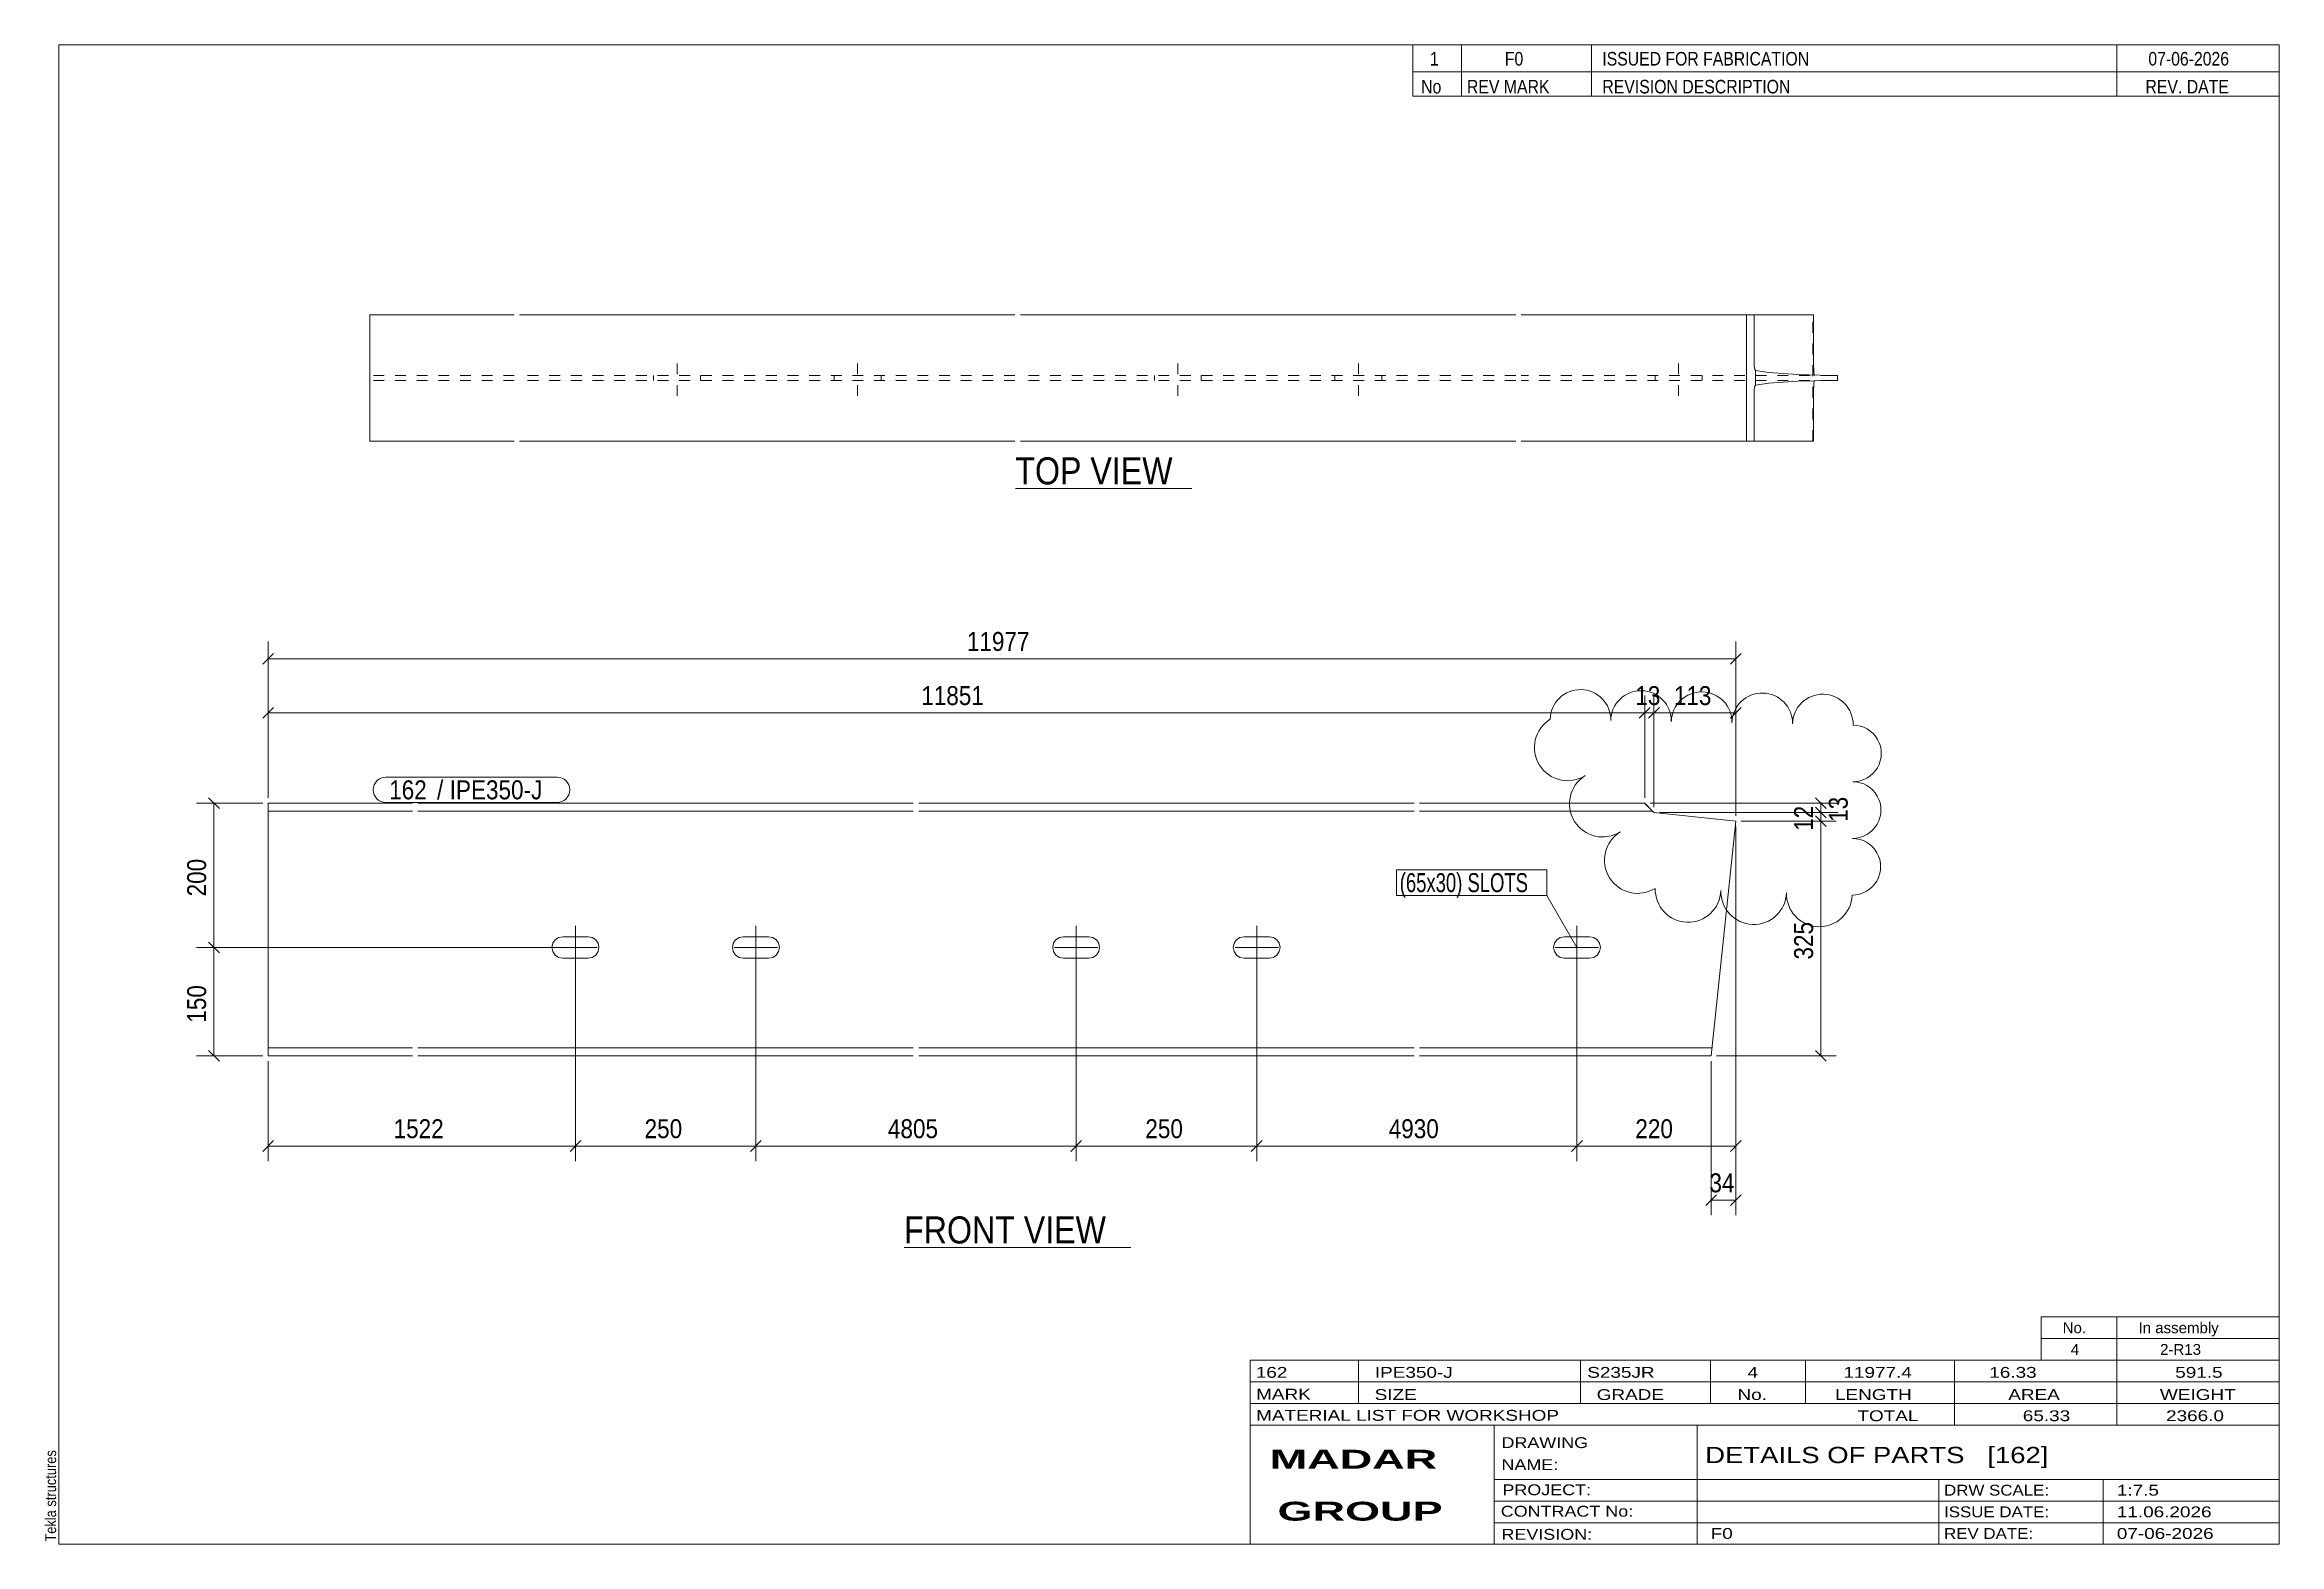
# Model space of a CAD drawing. Header units: millimetres. Extents: x 2 to 415, y 5 to 282.
import ezdxf

# ---------------------------------------------------------------- set-up
doc = ezdxf.new("R2010")
doc.units = ezdxf.units.MM
doc.linetypes.add('XKITLINE00', pattern=[0])
doc.linetypes.add('XKITLINE02', pattern=[4, 2, -2])
for name, color, linetype, lineweight in [('Bolt', 3, 'Continuous', 0), ('BoltMark', 7, 'Continuous', 0), ('Dimensions', 7, 'Continuous', 0), ('DrawingSheet', 5, 'Continuous', 0), ('GraphicObject', 6, 'Continuous', 0), ('OtherObjectType', 7, 'Continuous', 0), ('Part', 2, 'Continuous', 0), ('PartMark', 7, 'Continuous', 0)]:
    doc.layers.add(name, color=color, linetype=linetype, lineweight=lineweight)
doc.styles.add('ARIAL', font='ARIAL.TTF')
doc.styles.add('ARIAL_BOLD', font='ARIALBD.TTF')
doc.styles.add('ARIAL_NARROW', font='ARIALN.TTF')

# ---------------------------------------------------------------- blocks, each defined once
blk = doc.blocks.new('*A1')
at = {"layer": 'Bolt', "color": 3, "linetype": 'XKITLINE00', "lineweight": 0}
for p, q in [((96.05, 115.24), (96.2, 116.01)), ((96.2, 116.01), (96.64, 116.66)), ((96.64, 116.66), (97.28, 117.09)), ((97.28, 117.09), (98.05, 117.24)), ((98.05, 117.24), (102.72, 117.24)), ((100.38, 111.24), (100.38, 119.24)), ((102.72, 117.24), (103.48, 117.09)), ((103.48, 117.09), (104.13, 116.66)), ((104.13, 116.66), (104.56, 116.01)), ((104.56, 116.01), (104.72, 115.24)), ((129.38, 115.24), (129.54, 116.01)), ((129.54, 116.01), (129.97, 116.66)), ((129.97, 116.66), (130.62, 117.09)), ((130.62, 117.09), (131.38, 117.24)), ((131.38, 117.24), (136.05, 117.24)), ((133.72, 111.24), (133.72, 119.24)), ((136.05, 117.24), (136.82, 117.09)), ((136.82, 117.09), (137.46, 116.66)), ((137.46, 116.66), (137.9, 116.01)), ((137.9, 116.01), (138.05, 115.24)), ((188.52, 115.24), (188.67, 116.01)), ((188.67, 116.01), (189.1, 116.66)), ((189.1, 116.66), (189.75, 117.09)), ((189.75, 117.09), (190.52, 117.24)), ((190.52, 117.24), (195.18, 117.24)), ((192.85, 111.24), (192.85, 119.24)), ((195.18, 117.24), (195.95, 117.09)), ((195.95, 117.09), (196.6, 116.66)), ((196.6, 116.66), (197.03, 116.01)), ((197.03, 116.01), (197.18, 115.24)), ((221.85, 115.24), (222, 116.01)), ((222, 116.01), (222.44, 116.66)), ((222.44, 116.66), (223.08, 117.09)), ((223.08, 117.09), (223.85, 117.24)), ((223.85, 117.24), (228.52, 117.24)), ((226.18, 111.24), (226.18, 119.24)), ((228.52, 117.24), (229.28, 117.09)), ((229.28, 117.09), (229.93, 116.66)), ((229.93, 116.66), (230.36, 116.01)), ((230.36, 116.01), (230.52, 115.24)), ((280.98, 115.24), (281.14, 116.01)), ((281.14, 116.01), (281.57, 116.66)), ((281.57, 116.66), (282.22, 117.09)), ((282.22, 117.09), (282.98, 117.24)), ((282.98, 117.24), (287.65, 117.24)), ((285.32, 111.24), (285.32, 119.24)), ((287.65, 117.24), (288.42, 117.09)), ((288.42, 117.09), (289.06, 116.66)), ((289.06, 116.66), (289.5, 116.01)), ((289.5, 116.01), (289.65, 115.24)), ((96.2, 114.48), (96.05, 115.24)), ((96.05, 115.24), (96.05, 115.24)), ((96.64, 113.83), (96.2, 114.48)), ((96.38, 115.24), (104.38, 115.24)), ((97.28, 113.39), (96.64, 113.83)), ((98.05, 113.24), (97.28, 113.39)), ((102.72, 113.24), (98.05, 113.24)), ((103.48, 113.39), (102.72, 113.24)), ((104.13, 113.83), (103.48, 113.39)), ((104.56, 114.48), (104.13, 113.83)), ((104.72, 115.24), (104.56, 114.48)), ((104.72, 115.24), (104.72, 115.24)), ((129.54, 114.48), (129.38, 115.24)), ((129.38, 115.24), (129.38, 115.24)), ((129.97, 113.83), (129.54, 114.48)), ((129.72, 115.24), (137.72, 115.24)), ((130.62, 113.39), (129.97, 113.83)), ((131.38, 113.24), (130.62, 113.39)), ((136.05, 113.24), (131.38, 113.24)), ((136.82, 113.39), (136.05, 113.24)), ((137.46, 113.83), (136.82, 113.39)), ((137.9, 114.48), (137.46, 113.83)), ((138.05, 115.24), (137.9, 114.48)), ((138.05, 115.24), (138.05, 115.24)), ((188.67, 114.48), (188.52, 115.24)), ((188.52, 115.24), (188.52, 115.24)), ((189.1, 113.83), (188.67, 114.48)), ((188.85, 115.24), (196.85, 115.24)), ((189.75, 113.39), (189.1, 113.83)), ((190.52, 113.24), (189.75, 113.39)), ((195.18, 113.24), (190.52, 113.24)), ((195.95, 113.39), (195.18, 113.24)), ((196.6, 113.83), (195.95, 113.39)), ((197.03, 114.48), (196.6, 113.83)), ((197.18, 115.24), (197.03, 114.48)), ((197.18, 115.24), (197.18, 115.24)), ((222, 114.48), (221.85, 115.24)), ((221.85, 115.24), (221.85, 115.24)), ((222.44, 113.83), (222, 114.48)), ((222.18, 115.24), (230.18, 115.24)), ((223.08, 113.39), (222.44, 113.83)), ((223.85, 113.24), (223.08, 113.39)), ((228.52, 113.24), (223.85, 113.24)), ((229.28, 113.39), (228.52, 113.24)), ((229.93, 113.83), (229.28, 113.39)), ((230.36, 114.48), (229.93, 113.83)), ((230.52, 115.24), (230.36, 114.48)), ((230.52, 115.24), (230.52, 115.24)), ((281.14, 114.48), (280.98, 115.24)), ((280.98, 115.24), (280.98, 115.24)), ((281.57, 113.83), (281.14, 114.48)), ((281.32, 115.24), (289.32, 115.24)), ((282.22, 113.39), (281.57, 113.83)), ((282.98, 113.24), (282.22, 113.39)), ((287.65, 113.24), (282.98, 113.24)), ((288.42, 113.39), (287.65, 113.24)), ((289.06, 113.83), (288.42, 113.39)), ((289.5, 114.48), (289.06, 113.83)), ((289.65, 115.24), (289.5, 114.48)), ((289.65, 115.24), (289.65, 115.24))]:
    blk.add_line(p, q, dxfattribs=at)
blk = doc.blocks.new('*A2')
at = {"layer": 'Part', "color": 2, "linetype": 'XKITLINE00', "lineweight": 0}
for p, q in [((43.65, 141.91), (70.32, 141.91)), ((43.65, 141.91), (43.65, 95.24)), ((70.32, 140.44), (43.65, 140.44)), ((71.32, 141.91), (162.78, 141.91)), ((162.78, 140.44), (71.32, 140.44)), ((163.78, 141.91), (255.25, 141.91)), ((255.25, 140.44), (163.78, 140.44)), ((256.25, 141.91), (297.82, 141.91)), ((299.29, 140.44), (256.25, 140.44)), ((299.29, 140.44), (297.82, 141.91)), ((299.54, 140.19), (299.29, 140.44)), ((314.66, 138.59), (299.54, 140.19)), ((314.66, 138.59), (310.09, 95.24)), ((70.32, 96.71), (43.65, 96.71)), ((70.32, 95.24), (43.65, 95.24)), ((162.78, 96.71), (71.32, 96.71)), ((162.78, 95.24), (71.32, 95.24)), ((255.25, 96.71), (163.78, 96.71)), ((255.25, 95.24), (163.78, 95.24)), ((310.25, 96.71), (256.25, 96.71)), ((310.09, 95.24), (256.25, 95.24))]:
    blk.add_line(p, q, dxfattribs=at)
at = {"layer": 'Part', "color": 7, "linetype": 'XKITLINE02', "lineweight": 0}
for p, q in [((70.32, 141.91), (43.65, 141.91)), ((162.78, 141.91), (71.32, 141.91)), ((255.25, 141.9), (163.78, 141.9)), ((297.82, 141.9), (256.25, 141.9)), ((297.82, 141.91), (297.82, 141.9)), ((299.29, 140.44), (297.82, 141.9))]:
    blk.add_line(p, q, dxfattribs=at)
blk = doc.blocks.new('*A3')
at = {"layer": 'Bolt', "color": 3, "linetype": 'XKITLINE02', "lineweight": 0}
for p, q in [((119.15, 217.12), (119.15, 223.78)), ((152.49, 217.12), (152.49, 223.78)), ((211.62, 217.12), (211.62, 223.78)), ((244.95, 217.12), (244.95, 223.78)), ((304.09, 217.12), (304.09, 223.78)), ((114.82, 220.92), (114.82, 219.98)), ((123.49, 220.92), (123.49, 219.98)), ((148.15, 220.92), (148.15, 219.98)), ((156.82, 220.92), (156.82, 219.98)), ((207.29, 220.92), (207.29, 219.98)), ((215.95, 220.92), (215.95, 219.98)), ((240.62, 220.92), (240.62, 219.98)), ((249.29, 220.92), (249.29, 219.98)), ((299.75, 220.92), (299.75, 219.98)), ((308.42, 220.92), (308.42, 219.98))]:
    blk.add_line(p, q, dxfattribs=at)
blk = doc.blocks.new('*A4')
at = {"layer": 'Part', "color": 2, "linetype": 'XKITLINE00', "lineweight": 0}
for p, q in [((62.42, 232.12), (89.09, 232.12)), ((62.42, 232.12), (62.42, 208.78)), ((90.09, 232.12), (181.55, 232.12)), ((182.55, 232.12), (274.02, 232.12)), ((275.02, 232.12), (329.01, 232.12)), ((316.59, 208.78), (316.59, 232.12)), ((318.06, 222.65), (318.06, 232.12)), ((329.01, 232.12), (329.01, 222.65)), ((318.19, 221.99), (318.06, 222.65)), ((318.06, 218.25), (318.19, 218.91)), ((318.31, 221.8), (318.19, 221.99)), ((318.19, 218.91), (318.31, 219.09)), ((318.31, 219.09), (318.31, 221.8)), ((320.72, 221.42), (318.31, 221.8)), ((318.31, 219.09), (320.72, 219.47)), ((326.05, 221.05), (320.72, 221.42)), ((320.72, 219.47), (326.05, 219.85)), ((332.34, 220.92), (326.05, 221.05)), ((326.05, 219.85), (332.34, 219.98)), ((329.01, 222.65), (329.03, 221.99)), ((329.03, 218.91), (329.01, 218.25)), ((329.03, 221.99), (329.07, 221.42)), ((329.07, 219.47), (329.03, 218.91)), ((329.07, 221.42), (329.13, 221.05)), ((329.13, 219.85), (329.07, 219.47)), ((329.16, 220.98), (329.13, 221.05)), ((329.13, 219.85), (329.16, 219.92)), ((333.43, 220.92), (332.34, 220.92)), ((333.43, 219.98), (332.34, 219.98)), ((333.43, 219.98), (333.43, 220.92)), ((318.06, 208.78), (318.06, 218.25)), ((329.01, 218.25), (329.01, 208.78)), ((89.09, 208.78), (62.42, 208.78)), ((181.55, 208.78), (90.09, 208.78)), ((274.02, 208.78), (182.55, 208.78)), ((318.06, 208.78), (275.02, 208.78)), ((329.01, 208.78), (318.06, 208.78))]:
    blk.add_line(p, q, dxfattribs=at)
at = {"layer": 'Part', "color": 7, "linetype": 'XKITLINE02', "lineweight": 0}
for p, q in [((328.86, 208.78), (328.86, 232.12)), ((89.09, 220.92), (62.42, 220.92)), ((89.09, 219.98), (62.42, 219.98)), ((181.55, 220.92), (90.09, 220.92)), ((181.55, 219.98), (90.09, 219.98)), ((274.02, 220.92), (182.55, 220.92)), ((274.02, 219.98), (182.55, 219.98)), ((332.34, 220.92), (275.02, 220.92)), ((332.34, 219.98), (275.02, 219.98)), ((329.2, 220.92), (329.16, 220.98)), ((329.16, 219.92), (329.2, 219.98)), ((329.01, 208.78), (328.86, 208.78))]:
    blk.add_line(p, q, dxfattribs=at)
blk = doc.blocks.new('*A5')
at = {"layer": 'GraphicObject', "color": 3, "linetype": 'XKITLINE00', "lineweight": 0}
for centre, radius, start, end in [((285.96, 157.28), 5.6, 358.9164, 178.9164), ((297.15, 157.07), 5.6, 358.9164, 178.9164), ((308.34, 156.86), 5.6, 358.9164, 178.9164), ((319.52, 156.64), 5.6, 358.9164, 178.9164), ((330.71, 156.43), 5.6, 358.9164, 178.9164), ((283.6, 152.18), 6.13, 121.8765, 301.8765), ((336.28, 151.09), 5.23, 269.6779, 89.6779), ((290.07, 141.78), 6.13, 121.8765, 301.8765), ((336.22, 140.63), 5.23, 269.6779, 89.6779), ((296.54, 131.37), 6.13, 121.8765, 301.8765), ((336.16, 130.16), 5.23, 269.6779, 89.6779), ((305.83, 125.96), 6.06, 178.0551, 358.0551), ((317.95, 125.55), 6.06, 178.0551, 358.0551), ((330.07, 125.14), 6.06, 178.0551, 358.0551)]:
    blk.add_arc(centre, radius, start, end, dxfattribs=at)
blk = doc.blocks.new('*A6')
at = {"layer": 'DrawingSheet', "color": 5, "linetype": 'XKITLINE00', "lineweight": 0}
for p, q in [((415, 282), (5, 282)), ((5, 282), (5, 5)), ((415, 5), (415, 282)), ((5, 5), (415, 5))]:
    blk.add_line(p, q, dxfattribs=at)
at = {"layer": 'DrawingSheet', "color": 5, "style": 'ARIAL', "width": 0.85}
blk.add_text('Tekla structures', height=2, rotation=90, dxfattribs=at).set_placement((4.5, 5.5))
blk = doc.blocks.new('*A7')
at = {"layer": 'OtherObjectType', "color": 7, "linetype": 'XKITLINE00', "lineweight": 0}
for p, q in [((371, 47), (415, 47)), ((371, 43), (371, 47)), ((385, 43), (385, 47)), ((415, 43), (415, 47)), ((371, 43), (415, 43)), ((371, 39), (371, 43)), ((385, 39), (385, 43)), ((415, 39), (415, 43)), ((371, 39), (415, 39))]:
    blk.add_line(p, q, dxfattribs=at)
at = {"layer": 'OtherObjectType', "color": 7, "style": 'ARIAL_NARROW', "width": 1.211571}
for s, p in [('No.', (375, 44)), ('In assembly', (389, 44)), ('4', (376.5, 40)), ('2-R13', (392.99, 40))]:
    blk.add_text(s, height=2, dxfattribs=at).set_placement(p)
blk = doc.blocks.new('*A8')
at = {"layer": 'OtherObjectType', "color": 7, "linetype": 'XKITLINE00', "lineweight": 0}
for p, q in [((255, 282), (415, 282)), ((415, 282), (255, 282)), ((255, 282), (255, 277)), ((264, 282), (264, 277)), ((288, 282), (288, 277)), ((385, 282), (385, 277)), ((415, 282), (415, 277)), ((255, 277), (415, 277)), ((255, 277), (255, 272.5)), ((255, 277), (415, 277)), ((264, 277), (264, 272.5)), ((288, 277), (288, 272.5)), ((385, 277), (385, 272.5)), ((415, 277), (415, 272.5)), ((415, 272.5), (255, 272.5))]:
    blk.add_line(p, q, dxfattribs=at)
at = {"layer": 'OtherObjectType', "color": 7, "style": 'ARIAL_NARROW'}
for s, width, p in [('1', 1.017001, (258.16, 278.15)), ('F0', 1.017001, (272, 278.15)), ('ISSUED FOR FABRICATION', 1.017001, (290, 278.15)), ('07-06-2026', 1.017001, (390.82, 278.15)), ('No', 1.02, (256.54, 273)), ('REV MARK', 1.02, (265, 273)), ('REVISION DESCRIPTION', 1.02, (290, 273)), ('REV. DATE', 1.02, (390.28, 273))]:
    blk.add_text(s, height=2.5, dxfattribs=dict(at, width=width)).set_placement(p)
blk = doc.blocks.new('*A9')
at = {"layer": 'OtherObjectType', "color": 7, "linetype": 'XKITLINE00', "lineweight": 0}
for p, q in [((225, 39), (415, 39)), ((225, 39), (225, 35)), ((225, 39), (415, 39)), ((245, 35), (245, 39)), ((286, 35), (286, 39)), ((310, 35), (310, 39)), ((327.5, 35), (327.5, 39)), ((355, 35), (355, 39)), ((385, 35), (385, 39)), ((415, 35), (415, 39)), ((225, 35), (415, 35)), ((225, 35), (225, 5)), ((225, 35), (415, 35)), ((245, 31), (245, 35)), ((286, 31), (286, 35)), ((310, 31), (310, 35)), ((327.5, 31), (327.5, 35)), ((355, 31), (355, 35)), ((385, 31), (385, 35)), ((415, 31), (415, 35)), ((225, 31), (415, 31)), ((355, 27), (355, 31)), ((385, 27), (385, 31)), ((415, 27), (415, 31)), ((225, 27), (415, 27)), ((270, 21), (270, 27)), ((307.5, 17), (307.5, 27)), ((415, 21), (415, 27)), ((270, 21), (270, 5)), ((415, 17), (415, 21)), ((270, 17), (415, 17)), ((307.5, 5), (307.5, 17)), ((352.16, 13), (352.16, 17)), ((382.5, 5), (382.5, 17)), ((415, 13), (415, 17)), ((270, 13), (415, 13)), ((352.16, 5), (352.16, 13)), ((415, 9), (415, 13)), ((270, 9), (415, 9)), ((415, 5), (415, 9)), ((225, 5), (415, 5)), ((262.5, 5), (415, 5))]:
    blk.add_line(p, q, dxfattribs=at)
at = {"layer": 'OtherObjectType', "color": 7, "style": 'ARIAL_NARROW'}
for s, height, width, p in [('162', 2, 1.525501, (226.01, 35.76)), ('IPE350-J', 2, 1.525501, (248, 35.76)), ('S235JR', 2, 1.525501, (287.22, 35.76)), ('4', 2, 1.525501, (316.82, 35.76)), ('11977.4', 2, 1.525501, (334.52, 35.76)), ('16.33', 2, 1.525501, (361.45, 35.76)), ('591.5', 2, 1.525501, (395.78, 35.76)), ('MARK', 2, 1.525501, (226.08, 31.73)), ('SIZE', 2, 1.525501, (247.96, 31.66)), ('GRADE', 2, 1.525501, (288.96, 31.66)), ('No.', 2, 1.525501, (314.96, 31.66)), ('LENGTH', 2, 1.525501, (332.96, 31.66)), ('AREA', 2, 1.525501, (364.96, 31.66)), ('WEIGHT', 2, 1.525501, (392.96, 31.66)), ('MATERIAL LIST FOR WORKSHOP', 2, 1.525501, (226.08, 27.82)), ('TOTAL', 2, 1.525501, (337.1, 27.75)), ('65.33', 2, 1.525501, (367.64, 27.75)), ('2366.0', 2, 1.525501, (394.09, 27.75)), ('DRAWING', 2, 1.445, (271.38, 22.78)), ('NAME:', 2, 1.445, (271.38, 18.72)), ('DETAILS OF PARTS   [162]', 3, 1.474651, (309, 20)), ('PROJECT:', 2, 1.445, (271.55, 14.07)), ('DRW SCALE:', 2, 1.36, (353.1, 14)), ('1:7.5', 2, 1.525501, (385, 14)), ('CONTRACT No:', 2, 1.445, (271.25, 10.11)), ('ISSUE DATE:', 2, 1.36, (353.1, 10)), ('11.06.2026', 2, 1.525501, (385, 10)), ('REVISION:', 2, 1.445, (271.38, 5.84)), ('F0', 2, 1.525501, (310, 6)), ('REV DATE:', 2, 1.36, (353.1, 6)), ('07-06-2026', 2, 1.525501, (385, 6))]:
    blk.add_text(s, height=height, dxfattribs=dict(at, width=width)).set_placement(p)
at = {"layer": 'OtherObjectType', "color": 1, "style": 'ARIAL_BOLD', "width": 1.7}
for s, p in [('MADAR ', (228.58, 18.97)), ('GROUP', (230.03, 9.37))]:
    blk.add_text(s, height=3.5, dxfattribs=at).set_placement(p)
blk = doc.blocks.new('*A10')
at = {"layer": 'Dimensions', "color": 7, "linetype": 'XKITLINE00', "lineweight": 0}
for p, q in [((32.66, 116.23), (34.64, 114.25)), ((99.38, 115.24), (30.45, 115.24)), ((33.65, 95.24), (33.65, 115.24)), ((42.65, 95.24), (30.45, 95.24)), ((32.66, 96.23), (34.64, 94.25))]:
    blk.add_line(p, q, dxfattribs=at)
at = {"layer": 'Dimensions', "color": 3}
for p in [(33.65, 115.24), (33.65, 95.24)]:
    blk.add_point(p, dxfattribs=at)
at = {"layer": 'Dimensions', "color": 3, "style": 'ARIAL', "width": 0.85}
blk.add_text('150', height=3.5, rotation=90.0002, dxfattribs=at).set_placement((32.2, 101.35))
blk = doc.blocks.new('*A11')
at = {"layer": 'Dimensions', "color": 7, "linetype": 'XKITLINE00', "lineweight": 0}
for p, q in [((42.65, 141.91), (30.45, 141.91)), ((32.66, 142.9), (34.64, 140.92)), ((33.65, 115.24), (33.65, 141.91)), ((32.66, 116.23), (34.64, 114.25)), ((99.38, 115.24), (30.45, 115.24))]:
    blk.add_line(p, q, dxfattribs=at)
at = {"layer": 'Dimensions', "color": 3}
for p in [(33.65, 141.91), (33.65, 115.24)]:
    blk.add_point(p, dxfattribs=at)
at = {"layer": 'Dimensions', "color": 3, "style": 'ARIAL', "width": 0.85}
blk.add_text('200', height=3.5, rotation=90.0002, dxfattribs=at).set_placement((32.2, 124.68))
blk = doc.blocks.new('*A12')
at = {"layer": 'Dimensions', "color": 7, "linetype": 'XKITLINE00', "lineweight": 0}
for p, q in [((315.66, 138.59), (333.16, 138.59)), ((329.37, 139.58), (331.35, 137.6)), ((330.36, 95.24), (330.36, 138.59)), ((311.09, 95.24), (333.16, 95.24)), ((329.37, 96.23), (331.35, 94.25))]:
    blk.add_line(p, q, dxfattribs=at)
at = {"layer": 'Dimensions', "color": 3}
for p in [(330.36, 138.59), (330.36, 95.24)]:
    blk.add_point(p, dxfattribs=at)
at = {"layer": 'Dimensions', "color": 3, "style": 'ARIAL', "width": 0.85}
blk.add_text('325', height=3.5, rotation=90.0002, dxfattribs=at).set_placement((328.91, 113.02))
blk = doc.blocks.new('*A13')
at = {"layer": 'Dimensions', "color": 7, "linetype": 'XKITLINE00', "lineweight": 0}
for p, q in [((329.37, 141.18), (331.35, 139.2)), ((300.54, 140.19), (333.16, 140.19)), ((315.66, 138.59), (333.16, 138.59)), ((329.37, 139.58), (331.35, 137.6)), ((330.36, 138.59), (330.36, 140.19))]:
    blk.add_line(p, q, dxfattribs=at)
at = {"layer": 'Dimensions', "color": 3}
for p in [(330.36, 140.19), (330.36, 138.59)]:
    blk.add_point(p, dxfattribs=at)
at = {"layer": 'Dimensions', "color": 3, "style": 'ARIAL', "width": 0.85}
blk.add_text('12', height=3.5, rotation=90.0002, dxfattribs=at).set_placement((328.91, 136.79))
blk = doc.blocks.new('*A14')
at = {"layer": 'Dimensions', "color": 7, "linetype": 'XKITLINE00', "lineweight": 0}
for p, q in [((298.82, 141.91), (333.56, 141.91)), ((329.37, 142.9), (331.35, 140.92)), ((329.37, 141.18), (331.35, 139.2)), ((330.36, 140.19), (330.36, 141.91)), ((300.54, 140.19), (333.56, 140.19))]:
    blk.add_line(p, q, dxfattribs=at)
at = {"layer": 'Dimensions', "color": 3}
for p in [(330.36, 141.91), (330.36, 140.19)]:
    blk.add_point(p, dxfattribs=at)
at = {"layer": 'Dimensions', "color": 3, "style": 'ARIAL', "width": 0.85}
blk.add_text('13', height=3.5, rotation=90.0002, dxfattribs=at).set_placement((335.31, 138.45))
blk = doc.blocks.new('*A15')
at = {"layer": 'Dimensions', "color": 7, "linetype": 'XKITLINE00', "lineweight": 0}
for p, q in [((44.64, 169.56), (42.66, 167.58)), ((43.65, 142.91), (43.65, 171.77)), ((315.65, 169.56), (313.67, 167.58)), ((314.66, 139.59), (314.66, 171.77)), ((43.65, 168.57), (314.66, 168.57))]:
    blk.add_line(p, q, dxfattribs=at)
at = {"layer": 'Dimensions', "color": 3}
for p in [(43.65, 168.57), (314.66, 168.57)]:
    blk.add_point(p, dxfattribs=at)
at = {"layer": 'Dimensions', "color": 3, "style": 'ARIAL', "width": 0.85}
blk.add_text('11977', height=3.5, dxfattribs=at).set_placement((172.67, 170.02))
blk = doc.blocks.new('*A16')
at = {"layer": 'Dimensions', "color": 7, "linetype": 'XKITLINE00', "lineweight": 0}
for p, q in [((314.66, 137.59), (314.66, 65.77)), ((310.09, 94.24), (310.09, 65.77)), ((311.08, 69.56), (309.1, 67.58)), ((310.09, 68.57), (314.66, 68.57)), ((315.65, 69.56), (313.67, 67.58))]:
    blk.add_line(p, q, dxfattribs=at)
at = {"layer": 'Dimensions', "color": 3}
for p in [(310.09, 68.57), (314.66, 68.57)]:
    blk.add_point(p, dxfattribs=at)
at = {"layer": 'Dimensions', "color": 3, "style": 'ARIAL', "width": 0.85}
blk.add_text('34', height=3.5, dxfattribs=at).set_placement((309.78, 70.02))
blk = doc.blocks.new('*A17')
at = {"layer": 'Dimensions', "color": 7, "linetype": 'XKITLINE00', "lineweight": 0}
for p, q in [((43.65, 142.91), (43.65, 161.77)), ((297.82, 142.91), (297.82, 161.77)), ((44.64, 159.56), (42.66, 157.58)), ((43.65, 158.57), (297.82, 158.57)), ((298.81, 159.56), (296.83, 157.58))]:
    blk.add_line(p, q, dxfattribs=at)
at = {"layer": 'Dimensions', "color": 3}
for p in [(43.65, 158.57), (297.82, 158.57)]:
    blk.add_point(p, dxfattribs=at)
at = {"layer": 'Dimensions', "color": 3, "style": 'ARIAL', "width": 0.85}
blk.add_text('11851', height=3.5, dxfattribs=at).set_placement((164.25, 160.02))
blk = doc.blocks.new('*A18')
at = {"layer": 'Dimensions', "color": 7, "linetype": 'XKITLINE00', "lineweight": 0}
for p, q in [((297.82, 142.91), (297.82, 161.77)), ((299.54, 141.19), (299.54, 161.77)), ((298.81, 159.56), (296.83, 157.58)), ((297.82, 158.57), (299.54, 158.57)), ((300.53, 159.56), (298.55, 157.58))]:
    blk.add_line(p, q, dxfattribs=at)
at = {"layer": 'Dimensions', "color": 3}
for p in [(297.82, 158.57), (299.54, 158.57)]:
    blk.add_point(p, dxfattribs=at)
at = {"layer": 'Dimensions', "color": 3, "style": 'ARIAL', "width": 0.85}
blk.add_text('13', height=3.5, dxfattribs=at).set_placement((296.09, 160.02))
blk = doc.blocks.new('*A19')
at = {"layer": 'Dimensions', "color": 7, "linetype": 'XKITLINE00', "lineweight": 0}
for p, q in [((299.54, 141.19), (299.54, 161.77)), ((314.66, 139.59), (314.66, 161.77)), ((300.53, 159.56), (298.55, 157.58)), ((299.54, 158.57), (314.66, 158.57)), ((315.65, 159.56), (313.67, 157.58))]:
    blk.add_line(p, q, dxfattribs=at)
at = {"layer": 'Dimensions', "color": 3}
for p in [(299.54, 158.57), (314.66, 158.57)]:
    blk.add_point(p, dxfattribs=at)
at = {"layer": 'Dimensions', "color": 3, "style": 'ARIAL', "width": 0.85}
blk.add_text('113', height=3.5, dxfattribs=at).set_placement((303.21, 160.02))
blk = doc.blocks.new('*A20')
at = {"layer": 'Dimensions', "color": 7, "linetype": 'XKITLINE00', "lineweight": 0}
for p, q in [((100.38, 114.24), (100.38, 75.77)), ((43.65, 94.24), (43.65, 75.77)), ((44.64, 79.56), (42.66, 77.58)), ((43.65, 78.57), (100.38, 78.57)), ((101.37, 79.56), (99.39, 77.58))]:
    blk.add_line(p, q, dxfattribs=at)
at = {"layer": 'Dimensions', "color": 3}
for p in [(43.65, 78.57), (100.38, 78.57)]:
    blk.add_point(p, dxfattribs=at)
at = {"layer": 'Dimensions', "color": 3, "style": 'ARIAL', "width": 0.85}
blk.add_text('1522', height=3.5, dxfattribs=at).set_placement((66.82, 80.02))
blk = doc.blocks.new('*A21')
at = {"layer": 'Dimensions', "color": 7, "linetype": 'XKITLINE00', "lineweight": 0}
for p, q in [((100.38, 114.24), (100.38, 75.77)), ((133.72, 114.24), (133.72, 75.77)), ((101.37, 79.56), (99.39, 77.58)), ((100.38, 78.57), (133.72, 78.57)), ((134.71, 79.56), (132.73, 77.58))]:
    blk.add_line(p, q, dxfattribs=at)
at = {"layer": 'Dimensions', "color": 3}
for p in [(100.38, 78.57), (133.72, 78.57)]:
    blk.add_point(p, dxfattribs=at)
at = {"layer": 'Dimensions', "color": 3, "style": 'ARIAL', "width": 0.85}
blk.add_text('250', height=3.5, dxfattribs=at).set_placement((113.16, 80.02))
blk = doc.blocks.new('*A22')
at = {"layer": 'Dimensions', "color": 7, "linetype": 'XKITLINE00', "lineweight": 0}
for p, q in [((133.72, 114.24), (133.72, 75.77)), ((192.85, 114.24), (192.85, 75.77)), ((134.71, 79.56), (132.73, 77.58)), ((133.72, 78.57), (192.85, 78.57)), ((193.84, 79.56), (191.86, 77.58))]:
    blk.add_line(p, q, dxfattribs=at)
at = {"layer": 'Dimensions', "color": 3}
for p in [(133.72, 78.57), (192.85, 78.57)]:
    blk.add_point(p, dxfattribs=at)
at = {"layer": 'Dimensions', "color": 3, "style": 'ARIAL', "width": 0.85}
blk.add_text('4805', height=3.5, dxfattribs=at).set_placement((158.09, 80.02))
blk = doc.blocks.new('*A23')
at = {"layer": 'Dimensions', "color": 7, "linetype": 'XKITLINE00', "lineweight": 0}
for p, q in [((192.85, 114.24), (192.85, 75.77)), ((226.18, 114.24), (226.18, 75.77)), ((193.84, 79.56), (191.86, 77.58)), ((192.85, 78.57), (226.18, 78.57)), ((227.17, 79.56), (225.19, 77.58))]:
    blk.add_line(p, q, dxfattribs=at)
at = {"layer": 'Dimensions', "color": 3}
for p in [(192.85, 78.57), (226.18, 78.57)]:
    blk.add_point(p, dxfattribs=at)
at = {"layer": 'Dimensions', "color": 3, "style": 'ARIAL', "width": 0.85}
blk.add_text('250', height=3.5, dxfattribs=at).set_placement((205.62, 80.02))
blk = doc.blocks.new('*A24')
at = {"layer": 'Dimensions', "color": 7, "linetype": 'XKITLINE00', "lineweight": 0}
for p, q in [((226.18, 114.24), (226.18, 75.77)), ((285.32, 114.24), (285.32, 75.77)), ((227.17, 79.56), (225.19, 77.58)), ((226.18, 78.57), (285.32, 78.57)), ((286.31, 79.56), (284.33, 77.58))]:
    blk.add_line(p, q, dxfattribs=at)
at = {"layer": 'Dimensions', "color": 3}
for p in [(226.18, 78.57), (285.32, 78.57)]:
    blk.add_point(p, dxfattribs=at)
at = {"layer": 'Dimensions', "color": 3, "style": 'ARIAL', "width": 0.85}
blk.add_text('4930', height=3.5, dxfattribs=at).set_placement((250.56, 80.02))
blk = doc.blocks.new('*A25')
at = {"layer": 'Dimensions', "color": 7, "linetype": 'XKITLINE00', "lineweight": 0}
for p, q in [((314.66, 137.59), (314.66, 75.77)), ((285.32, 114.24), (285.32, 75.77)), ((286.31, 79.56), (284.33, 77.58)), ((285.32, 78.57), (314.66, 78.57)), ((315.65, 79.56), (313.67, 77.58))]:
    blk.add_line(p, q, dxfattribs=at)
at = {"layer": 'Dimensions', "color": 3}
for p in [(285.32, 78.57), (314.66, 78.57)]:
    blk.add_point(p, dxfattribs=at)
at = {"layer": 'Dimensions', "color": 3, "style": 'ARIAL', "width": 0.85}
blk.add_text('220', height=3.5, dxfattribs=at).set_placement((296.1, 80.02))
blk = doc.blocks.new('*A26')
at = {"layer": 'BoltMark', "color": 7, "linetype": 'XKITLINE00', "lineweight": 0}
for p, q in [((252, 129.57), (279.78, 129.57)), ((252, 124.87), (252, 129.57)), ((279.78, 124.87), (279.78, 129.57)), ((252, 124.87), (279.78, 124.87)), ((285.32, 115.24), (279.78, 124.87))]:
    blk.add_line(p, q, dxfattribs=at)
at = {"layer": 'BoltMark', "color": 3, "style": 'ARIAL_NARROW', "width": 0.85}
blk.add_text('(65x30) SLOTS', height=3.5, dxfattribs=at).set_placement((252.6, 125.47))
blk = doc.blocks.new('*A27')
at = {"layer": 'PartMark', "color": 7, "linetype": 'XKITLINE00', "lineweight": 0}
for p, q in [((65.4, 146.71), (96.99, 146.71)), ((65.4, 142.01), (96.99, 142.01))]:
    blk.add_line(p, q, dxfattribs=at)
for centre, start, end in [((65.4, 144.36), 90, 270), ((96.99, 144.36), 270, 90)]:
    blk.add_arc(centre, 2.35, start, end, dxfattribs=at)
at = {"layer": 'PartMark', "color": 1, "style": 'ARIAL', "width": 0.85}
blk.add_text('162', height=3.5, dxfattribs=at).set_placement((66, 142.61))
at = {"layer": 'PartMark', "color": 3, "style": 'ARIAL', "width": 0.85}
for s, p in [('/', (74.84, 142.61)), ('IPE350-J', (77.18, 142.61))]:
    blk.add_text(s, height=3.5, dxfattribs=at).set_placement(p)
blk = doc.blocks.new('*A28')
at = {"layer": 'OtherObjectType', "color": 7, "linetype": 'XKITLINE00', "lineweight": 0}
blk.add_line((161.08, 59.82), (202.93, 59.82), dxfattribs=at)
at = {"layer": 'OtherObjectType', "color": 3, "style": 'ARIAL', "width": 0.85}
blk.add_text('FRONT VIEW', height=5, dxfattribs=at).set_placement((161.08, 60.57))
blk = doc.blocks.new('*A29')
at = {"layer": 'OtherObjectType', "color": 7, "linetype": 'XKITLINE00', "lineweight": 0}
blk.add_line((181.62, 200.03), (214.23, 200.03), dxfattribs=at)
at = {"layer": 'OtherObjectType', "color": 3, "style": 'ARIAL', "width": 0.85}
blk.add_text('TOP VIEW', height=5, dxfattribs=at).set_placement((181.62, 200.78))

msp = doc.modelspace()

# ---------------------------------------------------------------- block references
at = {"lineweight": 0}
for name in ['*A6', '*A8', '*A4', '*A3', '*A29', '*A15', '*A17', '*A5', '*A18', '*A19', '*A27', '*A11', '*A2', '*A14', '*A13', '*A25', '*A16', '*A12', '*A26', '*A10', '*A1', '*A20', '*A21', '*A22', '*A23', '*A24', '*A28', '*A7', '*A9']:
    msp.add_blockref(name, (0, 0), dxfattribs=at)

doc.saveas('drawing.dxf')
